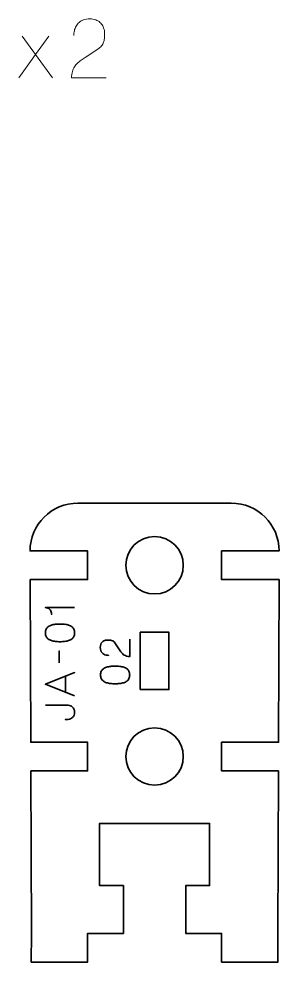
# Model space of a CAD drawing. Header units: centimetres. Extents: x -40 to 171, y -20 to 141.
# Drawn here: x 168.08 to 170.8, y 92.75 to 102.61 of the extents above; entities that cross this region are included whole.
import ezdxf

# ---------------------------------------------------------------- set-up
doc = ezdxf.new("R2010")
doc.units = ezdxf.units.CM
doc.header["$MEASUREMENT"] = 0
doc.layers.add('Layer 1', color=7, linetype='Continuous')

msp = doc.modelspace()

# ---------------------------------------------------------------- linework, layer by layer
at = {"layer": 'Layer 1', "color": 30, "lineweight": 9}
for points, knots in [([(168.99604, 101.9982), (168.99604, 101.9982), (168.63282, 101.9982), (168.63282, 101.9982), (168.63282, 101.9982), (168.63353, 102.02275), (168.63663, 102.04448), (168.64185, 102.06311), (168.64185, 102.06311), (168.64721, 102.08174), (168.65441, 102.09811), (168.6633, 102.11222), (168.6633, 102.11222), (168.67233, 102.12633), (168.68263, 102.13889), (168.69435, 102.1499), (168.69435, 102.1499), (168.70606, 102.16104), (168.71862, 102.1712), (168.73216, 102.1808), (168.73216, 102.1808), (168.74571, 102.19025), (168.75968, 102.19971), (168.77421, 102.20902), (168.77421, 102.20902), (168.77421, 102.20902), (168.91899, 102.30554), (168.91899, 102.30554), (168.91899, 102.30554), (168.93381, 102.31598), (168.94538, 102.32741), (168.95357, 102.33969), (168.95357, 102.33969), (168.96189, 102.35197), (168.96768, 102.36495), (168.97121, 102.37864), (168.97121, 102.37864), (168.97459, 102.39218), (168.97671, 102.40615), (168.97742, 102.42026), (168.97742, 102.42026), (168.97812, 102.43452), (168.9784, 102.44877), (168.97826, 102.46302), (168.97826, 102.46302), (168.97826, 102.47473), (168.97671, 102.48729), (168.97361, 102.50084), (168.97361, 102.50084), (168.97036, 102.51425), (168.96528, 102.52765), (168.95808, 102.54092), (168.95808, 102.54092), (168.95089, 102.55418), (168.94129, 102.56632), (168.9293, 102.57732), (168.9293, 102.57732), (168.9173, 102.58819), (168.90248, 102.59694), (168.88485, 102.60357), (168.88485, 102.60357), (168.86721, 102.6102), (168.84646, 102.61359), (168.82247, 102.61373), (168.82247, 102.61373), (168.79834, 102.61359), (168.77704, 102.6102), (168.75869, 102.60371), (168.75869, 102.60371), (168.74035, 102.59722), (168.72468, 102.58819), (168.7117, 102.57676), (168.7117, 102.57676), (168.69872, 102.56533), (168.68828, 102.55206), (168.68009, 102.53725), (168.68009, 102.53725), (168.67191, 102.52243), (168.66598, 102.50663), (168.66217, 102.48997), (168.66217, 102.48997), (168.65836, 102.47332), (168.65653, 102.45639), (168.65653, 102.43932), (168.65653, 102.43932), (168.65653, 102.45639), (168.65836, 102.47332), (168.66217, 102.48997), (168.66217, 102.48997), (168.66598, 102.50663), (168.67191, 102.52243), (168.68009, 102.53725), (168.68009, 102.53725), (168.68828, 102.55206), (168.69872, 102.56533), (168.7117, 102.57676), (168.7117, 102.57676), (168.72468, 102.58819), (168.74035, 102.59722), (168.75869, 102.60371), (168.75869, 102.60371), (168.77704, 102.6102), (168.79834, 102.61359), (168.82247, 102.61373), (168.82247, 102.61373), (168.84646, 102.61359), (168.86721, 102.6102), (168.88485, 102.60357), (168.88485, 102.60357), (168.90248, 102.59694), (168.9173, 102.58819), (168.9293, 102.57732), (168.9293, 102.57732), (168.94129, 102.56632), (168.95089, 102.55418), (168.95808, 102.54092), (168.95808, 102.54092), (168.96528, 102.52765), (168.97036, 102.51425), (168.97361, 102.50084), (168.97361, 102.50084), (168.97671, 102.48729), (168.97826, 102.47473), (168.97826, 102.46302), (168.97826, 102.46302), (168.9784, 102.44877), (168.97812, 102.43452), (168.97742, 102.42026), (168.97742, 102.42026), (168.97671, 102.40615), (168.97459, 102.39218), (168.97121, 102.37864), (168.97121, 102.37864), (168.96768, 102.36495), (168.96189, 102.35197), (168.95357, 102.33969), (168.95357, 102.33969), (168.94538, 102.32741), (168.93381, 102.31598), (168.91899, 102.30554), (168.91899, 102.30554), (168.91899, 102.30554), (168.77421, 102.20902), (168.77421, 102.20902), (168.77421, 102.20902), (168.75968, 102.19971), (168.74571, 102.19025), (168.73216, 102.1808), (168.73216, 102.1808), (168.71862, 102.1712), (168.70606, 102.16104), (168.69435, 102.1499), (168.69435, 102.1499), (168.68263, 102.13889), (168.67233, 102.12633), (168.6633, 102.11222), (168.6633, 102.11222), (168.65441, 102.09811), (168.64721, 102.08174), (168.64185, 102.06311), (168.64185, 102.06311), (168.63663, 102.04448), (168.63353, 102.02275), (168.63282, 101.9982), (168.63282, 101.9982), (168.63282, 101.9982), (168.99604, 101.9982), (168.99604, 101.9982)], [0, 0, 0, 0, 0.0238095, 0.0238095, 0.0238095, 0.0238095, 0.047619, 0.047619, 0.047619, 0.047619, 0.0714286, 0.0714286, 0.0714286, 0.0714286, 0.0952381, 0.0952381, 0.0952381, 0.0952381, 0.1190476, 0.1190476, 0.1190476, 0.1190476, 0.1428571, 0.1428571, 0.1428571, 0.1428571, 0.1666667, 0.1666667, 0.1666667, 0.1666667, 0.1904762, 0.1904762, 0.1904762, 0.1904762, 0.2142857, 0.2142857, 0.2142857, 0.2142857, 0.2380952, 0.2380952, 0.2380952, 0.2380952, 0.2619048, 0.2619048, 0.2619048, 0.2619048, 0.2857143, 0.2857143, 0.2857143, 0.2857143, 0.3095238, 0.3095238, 0.3095238, 0.3095238, 0.3333333, 0.3333333, 0.3333333, 0.3333333, 0.3571429, 0.3571429, 0.3571429, 0.3571429, 0.3809524, 0.3809524, 0.3809524, 0.3809524, 0.4047619, 0.4047619, 0.4047619, 0.4047619, 0.4285714, 0.4285714, 0.4285714, 0.4285714, 0.452381, 0.452381, 0.452381, 0.452381, 0.4761905, 0.4761905, 0.4761905, 0.4761905, 0.5, 0.5, 0.5, 0.5, 0.5238095, 0.5238095, 0.5238095, 0.5238095, 0.547619, 0.547619, 0.547619, 0.547619, 0.5714286, 0.5714286, 0.5714286, 0.5714286, 0.5952381, 0.5952381, 0.5952381, 0.5952381, 0.6190476, 0.6190476, 0.6190476, 0.6190476, 0.6428571, 0.6428571, 0.6428571, 0.6428571, 0.6666667, 0.6666667, 0.6666667, 0.6666667, 0.6904762, 0.6904762, 0.6904762, 0.6904762, 0.7142857, 0.7142857, 0.7142857, 0.7142857, 0.7380952, 0.7380952, 0.7380952, 0.7380952, 0.7619048, 0.7619048, 0.7619048, 0.7619048, 0.7857143, 0.7857143, 0.7857143, 0.7857143, 0.8095238, 0.8095238, 0.8095238, 0.8095238, 0.8333333, 0.8333333, 0.8333333, 0.8333333, 0.8571429, 0.8571429, 0.8571429, 0.8571429, 0.8809524, 0.8809524, 0.8809524, 0.8809524, 0.9047619, 0.9047619, 0.9047619, 0.9047619, 0.9285714, 0.9285714, 0.9285714, 0.9285714, 0.952381, 0.952381, 0.952381, 0.952381, 0.9761905, 0.9761905, 0.9761905, 0.9761905, 1, 1, 1, 1]), ([(168.08333, 101.9982), (168.08333, 101.9982), (168.25774, 102.24035), (168.25774, 102.24035), (168.25774, 102.24035), (168.25774, 102.24035), (168.11889, 102.43254), (168.11889, 102.43254), (168.11889, 102.43254), (168.11889, 102.43254), (168.25774, 102.24035), (168.25774, 102.24035), (168.25774, 102.24035), (168.25774, 102.24035), (168.39744, 102.43254), (168.39744, 102.43254), (168.39744, 102.43254), (168.39744, 102.43254), (168.25774, 102.24035), (168.25774, 102.24035), (168.25774, 102.24035), (168.25774, 102.24035), (168.43301, 101.9982), (168.43301, 101.9982), (168.43301, 101.9982), (168.43301, 101.9982), (168.25774, 102.24035), (168.25774, 102.24035), (168.25774, 102.24035), (168.25774, 102.24035), (168.08333, 101.9982), (168.08333, 101.9982)], [0, 0, 0, 0, 0.125, 0.125, 0.125, 0.125, 0.25, 0.25, 0.25, 0.25, 0.375, 0.375, 0.375, 0.375, 0.5, 0.5, 0.5, 0.5, 0.625, 0.625, 0.625, 0.625, 0.75, 0.75, 0.75, 0.75, 0.875, 0.875, 0.875, 0.875, 1, 1, 1, 1])]:
    msp.add_open_spline(points, degree=3, knots=knots, dxfattribs=at)
at = {"layer": 'Layer 1', "color": 250, "lineweight": 35}
for points, knots in [([(168.21563, 93.05), (168.21563, 93.05), (168.20899, 94.75), (168.20899, 94.75), (168.20899, 94.75), (168.20899, 94.75), (168.8, 94.75), (168.8, 94.75), (168.8, 94.75), (168.8, 94.75), (168.8, 95.05), (168.8, 95.05), (168.8, 95.05), (168.8, 95.05), (168.20781, 95.05), (168.20781, 95.05), (168.20781, 95.05), (168.20781, 95.05), (168.20117, 96.75), (168.20117, 96.75), (168.20117, 96.75), (168.20117, 96.75), (168.8, 96.75), (168.8, 96.75), (168.8, 96.75), (168.8, 96.75), (168.8, 97.05), (168.8, 97.05), (168.8, 97.05), (168.8, 97.05), (168.2, 97.05), (168.2, 97.05), (168.2, 97.05), (168.2, 97.32609), (168.42391, 97.55), (168.7, 97.55), (168.7, 97.55), (168.7, 97.55), (170.3, 97.55), (170.3, 97.55), (170.3, 97.55), (170.57609, 97.55), (170.8, 97.32609), (170.8, 97.05), (170.8, 97.05), (170.8, 97.05), (170.2, 97.05), (170.2, 97.05), (170.2, 97.05), (170.2, 97.05), (170.2, 96.75), (170.2, 96.75), (170.2, 96.75), (170.2, 96.75), (170.79906, 96.75), (170.79906, 96.75), (170.79906, 96.75), (170.79906, 96.75), (170.79375, 95.05), (170.79375, 95.05), (170.79375, 95.05), (170.79375, 95.05), (170.2, 95.05), (170.2, 95.05), (170.2, 95.05), (170.2, 95.05), (170.2, 94.75), (170.2, 94.75), (170.2, 94.75), (170.2, 94.75), (170.79281, 94.75), (170.79281, 94.75), (170.79281, 94.75), (170.79281, 94.75), (170.7875, 93.05), (170.7875, 93.05), (170.7875, 93.05), (170.7875, 93.05), (170.7875, 92.75), (170.7875, 92.75), (170.7875, 92.75), (170.7875, 92.75), (170.2, 92.75), (170.2, 92.75), (170.2, 92.75), (170.2, 92.75), (170.2, 93.05), (170.2, 93.05), (170.2, 93.05), (170.2, 93.05), (169.825, 93.05), (169.825, 93.05), (169.825, 93.05), (169.825, 93.05), (169.825, 93.55), (169.825, 93.55), (169.825, 93.55), (169.825, 93.55), (170.075, 93.55001), (170.075, 93.55001), (170.075, 93.55001), (170.075, 93.55001), (170.075, 94.2), (170.075, 94.2), (170.075, 94.2), (170.075, 94.2), (169.825, 94.2), (169.825, 94.2), (169.825, 94.2), (169.825, 94.2), (169.825, 94.2), (169.825, 94.2), (169.825, 94.2), (169.825, 94.2), (169.825, 94.2), (169.825, 94.2), (169.825, 94.2), (169.825, 94.2), (169.175, 94.2), (169.175, 94.2), (169.175, 94.2), (169.175, 94.2), (169.175, 94.2), (169.175, 94.2), (169.175, 94.2), (169.175, 94.2), (169.175, 94.2), (169.175, 94.2), (169.175, 94.2), (169.175, 94.2), (168.925, 94.2), (168.925, 94.2), (168.925, 94.2), (168.925, 94.2), (168.925, 93.55001), (168.925, 93.55001), (168.925, 93.55001), (168.925, 93.55001), (169.175, 93.55), (169.175, 93.55), (169.175, 93.55), (169.175, 93.55), (169.175, 93.04999), (169.175, 93.04999), (169.175, 93.04999), (169.175, 93.04999), (168.8, 93.05), (168.8, 93.05), (168.8, 93.05), (168.8, 93.05), (168.8, 92.75), (168.8, 92.75), (168.8, 92.75), (168.8, 92.75), (168.2125, 92.75), (168.2125, 92.75), (168.2125, 92.75), (168.2125, 92.75), (168.21563, 93.05), (168.21563, 93.05)], [0, 0, 0, 0, 0.025, 0.025, 0.025, 0.025, 0.05, 0.05, 0.05, 0.05, 0.075, 0.075, 0.075, 0.075, 0.1, 0.1, 0.1, 0.1, 0.125, 0.125, 0.125, 0.125, 0.15, 0.15, 0.15, 0.15, 0.175, 0.175, 0.175, 0.175, 0.2, 0.2, 0.2, 0.2, 0.225, 0.225, 0.225, 0.225, 0.25, 0.25, 0.25, 0.25, 0.275, 0.275, 0.275, 0.275, 0.3, 0.3, 0.3, 0.3, 0.325, 0.325, 0.325, 0.325, 0.35, 0.35, 0.35, 0.35, 0.375, 0.375, 0.375, 0.375, 0.4, 0.4, 0.4, 0.4, 0.425, 0.425, 0.425, 0.425, 0.45, 0.45, 0.45, 0.45, 0.475, 0.475, 0.475, 0.475, 0.5, 0.5, 0.5, 0.5, 0.525, 0.525, 0.525, 0.525, 0.55, 0.55, 0.55, 0.55, 0.575, 0.575, 0.575, 0.575, 0.6, 0.6, 0.6, 0.6, 0.625, 0.625, 0.625, 0.625, 0.65, 0.65, 0.65, 0.65, 0.675, 0.675, 0.675, 0.675, 0.7, 0.7, 0.7, 0.7, 0.725, 0.725, 0.725, 0.725, 0.75, 0.75, 0.75, 0.75, 0.775, 0.775, 0.775, 0.775, 0.8, 0.8, 0.8, 0.8, 0.825, 0.825, 0.825, 0.825, 0.85, 0.85, 0.85, 0.85, 0.875, 0.875, 0.875, 0.875, 0.9, 0.9, 0.9, 0.9, 0.925, 0.925, 0.925, 0.925, 0.95, 0.95, 0.95, 0.95, 0.975, 0.975, 0.975, 0.975, 1, 1, 1, 1]), ([(169.5, 97.2), (169.66566, 97.2), (169.8, 97.06566), (169.8, 96.9), (169.8, 96.9), (169.8, 96.73434), (169.66566, 96.6), (169.5, 96.6), (169.5, 96.6), (169.33434, 96.6), (169.2, 96.73434), (169.2, 96.9), (169.2, 96.9), (169.2, 97.06566), (169.33434, 97.2), (169.5, 97.2)], [0, 0, 0, 0, 0.25, 0.25, 0.25, 0.25, 0.5, 0.5, 0.5, 0.5, 0.75, 0.75, 0.75, 0.75, 1, 1, 1, 1]), ([(169.35, 95.6), (169.35, 95.6), (169.35, 96.2), (169.35, 96.2), (169.35, 96.2), (169.35, 96.2), (169.65, 96.2), (169.65, 96.2), (169.65, 96.2), (169.65, 96.2), (169.65, 95.6), (169.65, 95.6), (169.65, 95.6), (169.65, 95.6), (169.35, 95.6), (169.35, 95.6)], [0, 0, 0, 0, 0.25, 0.25, 0.25, 0.25, 0.5, 0.5, 0.5, 0.5, 0.75, 0.75, 0.75, 0.75, 1, 1, 1, 1]), ([(169.5, 95.2), (169.66566, 95.2), (169.8, 95.06566), (169.8, 94.9), (169.8, 94.9), (169.8, 94.73434), (169.66566, 94.6), (169.5, 94.6), (169.5, 94.6), (169.33434, 94.6), (169.2, 94.73434), (169.2, 94.9), (169.2, 94.9), (169.2, 95.06566), (169.33434, 95.2), (169.5, 95.2)], [0, 0, 0, 0, 0.25, 0.25, 0.25, 0.25, 0.5, 0.5, 0.5, 0.5, 0.75, 0.75, 0.75, 0.75, 1, 1, 1, 1])]:
    msp.add_open_spline(points, degree=3, knots=knots, dxfattribs=at)
at = {"layer": 'Layer 1', "color": 30, "lineweight": 35}
for points, knots in [([(168.66495, 96.45769), (168.66495, 96.45769), (168.35973, 96.45769), (168.35973, 96.45769), (168.35973, 96.45769), (168.3701, 96.45762), (168.37899, 96.45578), (168.3864, 96.45225), (168.3864, 96.45225), (168.39388, 96.4488), (168.40002, 96.44421), (168.40495, 96.43857), (168.40495, 96.43857), (168.40989, 96.43292), (168.41384, 96.42685), (168.41681, 96.42036), (168.41681, 96.42036), (168.4197, 96.41387), (168.42189, 96.40759), (168.42323, 96.40152), (168.42323, 96.40152), (168.42464, 96.39539), (168.42549, 96.39016), (168.42577, 96.38572), (168.42577, 96.38572), (168.42549, 96.39016), (168.42464, 96.39539), (168.42323, 96.40152), (168.42323, 96.40152), (168.42189, 96.40759), (168.4197, 96.41387), (168.41681, 96.42036), (168.41681, 96.42036), (168.41384, 96.42685), (168.40989, 96.43292), (168.40495, 96.43857), (168.40495, 96.43857), (168.40002, 96.44421), (168.39388, 96.4488), (168.3864, 96.45225), (168.3864, 96.45225), (168.37899, 96.45578), (168.3701, 96.45762), (168.35973, 96.45769), (168.35973, 96.45769), (168.35973, 96.45769), (168.66495, 96.45769), (168.66495, 96.45769)], [0, 0, 0, 0, 0.0833333, 0.0833333, 0.0833333, 0.0833333, 0.1666667, 0.1666667, 0.1666667, 0.1666667, 0.25, 0.25, 0.25, 0.25, 0.3333333, 0.3333333, 0.3333333, 0.3333333, 0.4166667, 0.4166667, 0.4166667, 0.4166667, 0.5, 0.5, 0.5, 0.5, 0.5833333, 0.5833333, 0.5833333, 0.5833333, 0.6666667, 0.6666667, 0.6666667, 0.6666667, 0.75, 0.75, 0.75, 0.75, 0.8333333, 0.8333333, 0.8333333, 0.8333333, 0.9166667, 0.9166667, 0.9166667, 0.9166667, 1, 1, 1, 1]), ([(168.66495, 96.19311), (168.66488, 96.20792), (168.66227, 96.22069), (168.65719, 96.23135), (168.65719, 96.23135), (168.65211, 96.24193), (168.64484, 96.25075), (168.6356, 96.2578), (168.6356, 96.2578), (168.62629, 96.26479), (168.61528, 96.27029), (168.60258, 96.27438), (168.60258, 96.27438), (168.58988, 96.27841), (168.57598, 96.2813), (168.56074, 96.28292), (168.56074, 96.28292), (168.5455, 96.28462), (168.52948, 96.28546), (168.51255, 96.28539), (168.51255, 96.28539), (168.49569, 96.28546), (168.47967, 96.28462), (168.4645, 96.28292), (168.4645, 96.28292), (168.44933, 96.2813), (168.43536, 96.27841), (168.42266, 96.27438), (168.42266, 96.27438), (168.41003, 96.27029), (168.39903, 96.26479), (168.38964, 96.2578), (168.38964, 96.2578), (168.38033, 96.25075), (168.37306, 96.24193), (168.36798, 96.23135), (168.36798, 96.23135), (168.36283, 96.22069), (168.36022, 96.20792), (168.36015, 96.19311), (168.36015, 96.19311), (168.36022, 96.17829), (168.36283, 96.16552), (168.36798, 96.15486), (168.36798, 96.15486), (168.37306, 96.14428), (168.38033, 96.13546), (168.38964, 96.12841), (168.38964, 96.12841), (168.39903, 96.12142), (168.41003, 96.11592), (168.42266, 96.11183), (168.42266, 96.11183), (168.43536, 96.1078), (168.44933, 96.10491), (168.4645, 96.10329), (168.4645, 96.10329), (168.47967, 96.1016), (168.49569, 96.10075), (168.51255, 96.10082), (168.51255, 96.10082), (168.52948, 96.10075), (168.5455, 96.1016), (168.56074, 96.10329), (168.56074, 96.10329), (168.57598, 96.10491), (168.58988, 96.1078), (168.60258, 96.11183), (168.60258, 96.11183), (168.61528, 96.11592), (168.62629, 96.12142), (168.6356, 96.12841), (168.6356, 96.12841), (168.64484, 96.13546), (168.65211, 96.14428), (168.65719, 96.15486), (168.65719, 96.15486), (168.66227, 96.16552), (168.66488, 96.17829), (168.66495, 96.19311)], [0, 0, 0, 0, 0.05, 0.05, 0.05, 0.05, 0.1, 0.1, 0.1, 0.1, 0.15, 0.15, 0.15, 0.15, 0.2, 0.2, 0.2, 0.2, 0.25, 0.25, 0.25, 0.25, 0.3, 0.3, 0.3, 0.3, 0.35, 0.35, 0.35, 0.35, 0.4, 0.4, 0.4, 0.4, 0.45, 0.45, 0.45, 0.45, 0.5, 0.5, 0.5, 0.5, 0.55, 0.55, 0.55, 0.55, 0.6, 0.6, 0.6, 0.6, 0.65, 0.65, 0.65, 0.65, 0.7, 0.7, 0.7, 0.7, 0.75, 0.75, 0.75, 0.75, 0.8, 0.8, 0.8, 0.8, 0.85, 0.85, 0.85, 0.85, 0.9, 0.9, 0.9, 0.9, 0.95, 0.95, 0.95, 0.95, 1, 1, 1, 1]), ([(168.66495, 96.19311), (168.66488, 96.20792), (168.66227, 96.22069), (168.65719, 96.23135), (168.65719, 96.23135), (168.65211, 96.24193), (168.64484, 96.25075), (168.6356, 96.2578), (168.6356, 96.2578), (168.62629, 96.26479), (168.61528, 96.27029), (168.60258, 96.27438), (168.60258, 96.27438), (168.58988, 96.27841), (168.57598, 96.2813), (168.56074, 96.28292), (168.56074, 96.28292), (168.5455, 96.28462), (168.52948, 96.28546), (168.51255, 96.28539), (168.51255, 96.28539), (168.49569, 96.28546), (168.47967, 96.28462), (168.4645, 96.28292), (168.4645, 96.28292), (168.44933, 96.2813), (168.43536, 96.27841), (168.42266, 96.27438), (168.42266, 96.27438), (168.41003, 96.27029), (168.39903, 96.26479), (168.38964, 96.2578), (168.38964, 96.2578), (168.38033, 96.25075), (168.37306, 96.24193), (168.36798, 96.23135), (168.36798, 96.23135), (168.36283, 96.22069), (168.36022, 96.20792), (168.36015, 96.19311), (168.36015, 96.19311), (168.36022, 96.17829), (168.36283, 96.16552), (168.36798, 96.15486), (168.36798, 96.15486), (168.37306, 96.14428), (168.38033, 96.13546), (168.38964, 96.12841), (168.38964, 96.12841), (168.39903, 96.12142), (168.41003, 96.11592), (168.42266, 96.11183), (168.42266, 96.11183), (168.43536, 96.1078), (168.44933, 96.10491), (168.4645, 96.10329), (168.4645, 96.10329), (168.47967, 96.1016), (168.49569, 96.10075), (168.51255, 96.10082), (168.51255, 96.10082), (168.52948, 96.10075), (168.5455, 96.1016), (168.56074, 96.10329), (168.56074, 96.10329), (168.57598, 96.10491), (168.58988, 96.1078), (168.60258, 96.11183), (168.60258, 96.11183), (168.61528, 96.11592), (168.62629, 96.12142), (168.6356, 96.12841), (168.6356, 96.12841), (168.64484, 96.13546), (168.65211, 96.14428), (168.65719, 96.15486), (168.65719, 96.15486), (168.66227, 96.16552), (168.66488, 96.17829), (168.66495, 96.19311)], [0, 0, 0, 0, 0.05, 0.05, 0.05, 0.05, 0.1, 0.1, 0.1, 0.1, 0.15, 0.15, 0.15, 0.15, 0.2, 0.2, 0.2, 0.2, 0.25, 0.25, 0.25, 0.25, 0.3, 0.3, 0.3, 0.3, 0.35, 0.35, 0.35, 0.35, 0.4, 0.4, 0.4, 0.4, 0.45, 0.45, 0.45, 0.45, 0.5, 0.5, 0.5, 0.5, 0.55, 0.55, 0.55, 0.55, 0.6, 0.6, 0.6, 0.6, 0.65, 0.65, 0.65, 0.65, 0.7, 0.7, 0.7, 0.7, 0.75, 0.75, 0.75, 0.75, 0.8, 0.8, 0.8, 0.8, 0.85, 0.85, 0.85, 0.85, 0.9, 0.9, 0.9, 0.9, 0.95, 0.95, 0.95, 0.95, 1, 1, 1, 1]), ([(169.24026, 96.12728), (169.24026, 96.12728), (169.24026, 95.94567), (169.24026, 95.94567), (169.24026, 95.94567), (169.22798, 95.94602), (169.21712, 95.94757), (169.2078, 95.95019), (169.2078, 95.95019), (169.19849, 95.95287), (169.19031, 95.95646), (169.18325, 95.96091), (169.18325, 95.96091), (169.1762, 95.96543), (169.16992, 95.97058), (169.16441, 95.97643), (169.16441, 95.97643), (169.15884, 95.98229), (169.15376, 95.98857), (169.14896, 95.99534), (169.14896, 95.99534), (169.14423, 96.00211), (169.13951, 96.0091), (169.13485, 96.01637), (169.13485, 96.01637), (169.13485, 96.01637), (169.08659, 96.08876), (169.08659, 96.08876), (169.08659, 96.08876), (169.08137, 96.09616), (169.07573, 96.10195), (169.06952, 96.10604), (169.06952, 96.10604), (169.06338, 96.1102), (169.05689, 96.1131), (169.05011, 96.11486), (169.05011, 96.11486), (169.04327, 96.11655), (169.03636, 96.11761), (169.02923, 96.11796), (169.02923, 96.11796), (169.0221, 96.11832), (169.01498, 96.11846), (169.00785, 96.11839), (169.00785, 96.11839), (169.002, 96.11839), (168.99572, 96.11761), (168.98894, 96.11606), (168.98894, 96.11606), (168.98224, 96.11444), (168.97554, 96.1119), (168.96891, 96.1083), (168.96891, 96.1083), (168.96227, 96.1047), (168.95621, 96.0999), (168.9507, 96.09391), (168.9507, 96.09391), (168.94527, 96.08791), (168.9409, 96.0805), (168.93758, 96.07168), (168.93758, 96.07168), (168.93426, 96.06286), (168.93257, 96.05249), (168.9325, 96.0405), (168.9325, 96.0405), (168.93257, 96.02843), (168.93426, 96.01778), (168.93751, 96.0086), (168.93751, 96.0086), (168.94075, 95.99943), (168.94527, 95.9916), (168.95098, 95.98511), (168.95098, 95.98511), (168.9567, 95.97862), (168.96333, 95.9734), (168.97074, 95.96931), (168.97074, 95.96931), (168.97815, 95.96521), (168.98605, 95.96225), (168.99438, 95.96035), (168.99438, 95.96035), (169.0027, 95.95844), (169.01117, 95.95752), (169.01971, 95.95752), (169.01971, 95.95752), (169.01117, 95.95752), (169.0027, 95.95844), (168.99438, 95.96035), (168.99438, 95.96035), (168.98605, 95.96225), (168.97815, 95.96521), (168.97074, 95.96931), (168.97074, 95.96931), (168.96333, 95.9734), (168.9567, 95.97862), (168.95098, 95.98511), (168.95098, 95.98511), (168.94527, 95.9916), (168.94075, 95.99943), (168.93751, 96.0086), (168.93751, 96.0086), (168.93426, 96.01778), (168.93257, 96.02843), (168.9325, 96.0405), (168.9325, 96.0405), (168.93257, 96.05249), (168.93426, 96.06286), (168.93758, 96.07168), (168.93758, 96.07168), (168.9409, 96.0805), (168.94527, 96.08791), (168.9507, 96.09391), (168.9507, 96.09391), (168.95621, 96.0999), (168.96227, 96.1047), (168.96891, 96.1083), (168.96891, 96.1083), (168.97554, 96.1119), (168.98224, 96.11444), (168.98894, 96.11606), (168.98894, 96.11606), (168.99572, 96.11761), (169.002, 96.11839), (169.00785, 96.11839), (169.00785, 96.11839), (169.01498, 96.11846), (169.0221, 96.11832), (169.02923, 96.11796), (169.02923, 96.11796), (169.03636, 96.11761), (169.04327, 96.11655), (169.05011, 96.11486), (169.05011, 96.11486), (169.05689, 96.1131), (169.06338, 96.1102), (169.06952, 96.10604), (169.06952, 96.10604), (169.07573, 96.10195), (169.08137, 96.09616), (169.08659, 96.08876), (169.08659, 96.08876), (169.08659, 96.08876), (169.13485, 96.01637), (169.13485, 96.01637), (169.13485, 96.01637), (169.13951, 96.0091), (169.14423, 96.00211), (169.14896, 95.99534), (169.14896, 95.99534), (169.15376, 95.98857), (169.15884, 95.98229), (169.16441, 95.97643), (169.16441, 95.97643), (169.16992, 95.97058), (169.1762, 95.96543), (169.18325, 95.96091), (169.18325, 95.96091), (169.19031, 95.95646), (169.19849, 95.95287), (169.2078, 95.95019), (169.2078, 95.95019), (169.21712, 95.94757), (169.22798, 95.94602), (169.24026, 95.94567), (169.24026, 95.94567), (169.24026, 95.94567), (169.24026, 96.12728), (169.24026, 96.12728)], [0, 0, 0, 0, 0.0238095, 0.0238095, 0.0238095, 0.0238095, 0.047619, 0.047619, 0.047619, 0.047619, 0.0714286, 0.0714286, 0.0714286, 0.0714286, 0.0952381, 0.0952381, 0.0952381, 0.0952381, 0.1190476, 0.1190476, 0.1190476, 0.1190476, 0.1428571, 0.1428571, 0.1428571, 0.1428571, 0.1666667, 0.1666667, 0.1666667, 0.1666667, 0.1904762, 0.1904762, 0.1904762, 0.1904762, 0.2142857, 0.2142857, 0.2142857, 0.2142857, 0.2380952, 0.2380952, 0.2380952, 0.2380952, 0.2619048, 0.2619048, 0.2619048, 0.2619048, 0.2857143, 0.2857143, 0.2857143, 0.2857143, 0.3095238, 0.3095238, 0.3095238, 0.3095238, 0.3333333, 0.3333333, 0.3333333, 0.3333333, 0.3571429, 0.3571429, 0.3571429, 0.3571429, 0.3809524, 0.3809524, 0.3809524, 0.3809524, 0.4047619, 0.4047619, 0.4047619, 0.4047619, 0.4285714, 0.4285714, 0.4285714, 0.4285714, 0.452381, 0.452381, 0.452381, 0.452381, 0.4761905, 0.4761905, 0.4761905, 0.4761905, 0.5, 0.5, 0.5, 0.5, 0.5238095, 0.5238095, 0.5238095, 0.5238095, 0.547619, 0.547619, 0.547619, 0.547619, 0.5714286, 0.5714286, 0.5714286, 0.5714286, 0.5952381, 0.5952381, 0.5952381, 0.5952381, 0.6190476, 0.6190476, 0.6190476, 0.6190476, 0.6428571, 0.6428571, 0.6428571, 0.6428571, 0.6666667, 0.6666667, 0.6666667, 0.6666667, 0.6904762, 0.6904762, 0.6904762, 0.6904762, 0.7142857, 0.7142857, 0.7142857, 0.7142857, 0.7380952, 0.7380952, 0.7380952, 0.7380952, 0.7619048, 0.7619048, 0.7619048, 0.7619048, 0.7857143, 0.7857143, 0.7857143, 0.7857143, 0.8095238, 0.8095238, 0.8095238, 0.8095238, 0.8333333, 0.8333333, 0.8333333, 0.8333333, 0.8571429, 0.8571429, 0.8571429, 0.8571429, 0.8809524, 0.8809524, 0.8809524, 0.8809524, 0.9047619, 0.9047619, 0.9047619, 0.9047619, 0.9285714, 0.9285714, 0.9285714, 0.9285714, 0.952381, 0.952381, 0.952381, 0.952381, 0.9761905, 0.9761905, 0.9761905, 0.9761905, 1, 1, 1, 1]), ([(168.50535, 95.88069), (168.50535, 95.88069), (168.50535, 96.00388), (168.50535, 96.00388), (168.50535, 96.00388), (168.50535, 96.00388), (168.50535, 95.88069), (168.50535, 95.88069)], [0, 0, 0, 0, 0.5, 0.5, 0.5, 0.5, 1, 1, 1, 1]), ([(168.66495, 95.53483), (168.66495, 95.53483), (168.35973, 95.6559), (168.35973, 95.6559), (168.35973, 95.6559), (168.35973, 95.6559), (168.66495, 95.7774), (168.66495, 95.7774), (168.66495, 95.7774), (168.66495, 95.7774), (168.35973, 95.6559), (168.35973, 95.6559), (168.35973, 95.6559), (168.35973, 95.6559), (168.66495, 95.53483), (168.66495, 95.53483)], [0, 0, 0, 0, 0.25, 0.25, 0.25, 0.25, 0.5, 0.5, 0.5, 0.5, 0.75, 0.75, 0.75, 0.75, 1, 1, 1, 1]), ([(169.24026, 95.75306), (169.24019, 95.76787), (169.23758, 95.78064), (169.2325, 95.7913), (169.2325, 95.7913), (169.22742, 95.80188), (169.22015, 95.8107), (169.21091, 95.81775), (169.21091, 95.81775), (169.2016, 95.82474), (169.19059, 95.83024), (169.17789, 95.83433), (169.17789, 95.83433), (169.16519, 95.83836), (169.15129, 95.84125), (169.13605, 95.84287), (169.13605, 95.84287), (169.12081, 95.84457), (169.10479, 95.84541), (169.08786, 95.84534), (169.08786, 95.84534), (169.071, 95.84541), (169.05498, 95.84457), (169.03981, 95.84287), (169.03981, 95.84287), (169.02464, 95.84125), (169.01067, 95.83836), (168.99797, 95.83433), (168.99797, 95.83433), (168.98534, 95.83024), (168.97434, 95.82474), (168.96495, 95.81775), (168.96495, 95.81775), (168.95564, 95.8107), (168.94837, 95.80188), (168.94329, 95.7913), (168.94329, 95.7913), (168.93814, 95.78064), (168.93553, 95.76787), (168.93546, 95.75306), (168.93546, 95.75306), (168.93553, 95.73824), (168.93814, 95.72547), (168.94329, 95.71481), (168.94329, 95.71481), (168.94837, 95.70423), (168.95564, 95.69541), (168.96495, 95.68836), (168.96495, 95.68836), (168.97434, 95.68137), (168.98534, 95.67587), (168.99797, 95.67178), (168.99797, 95.67178), (169.01067, 95.66775), (169.02464, 95.66486), (169.03981, 95.66324), (169.03981, 95.66324), (169.05498, 95.66155), (169.071, 95.6607), (169.08786, 95.66077), (169.08786, 95.66077), (169.10479, 95.6607), (169.12081, 95.66155), (169.13605, 95.66324), (169.13605, 95.66324), (169.15129, 95.66486), (169.16519, 95.66775), (169.17789, 95.67178), (169.17789, 95.67178), (169.19059, 95.67587), (169.2016, 95.68137), (169.21091, 95.68836), (169.21091, 95.68836), (169.22015, 95.69541), (169.22742, 95.70423), (169.2325, 95.71481), (169.2325, 95.71481), (169.23758, 95.72547), (169.24019, 95.73824), (169.24026, 95.75306)], [0, 0, 0, 0, 0.05, 0.05, 0.05, 0.05, 0.1, 0.1, 0.1, 0.1, 0.15, 0.15, 0.15, 0.15, 0.2, 0.2, 0.2, 0.2, 0.25, 0.25, 0.25, 0.25, 0.3, 0.3, 0.3, 0.3, 0.35, 0.35, 0.35, 0.35, 0.4, 0.4, 0.4, 0.4, 0.45, 0.45, 0.45, 0.45, 0.5, 0.5, 0.5, 0.5, 0.55, 0.55, 0.55, 0.55, 0.6, 0.6, 0.6, 0.6, 0.65, 0.65, 0.65, 0.65, 0.7, 0.7, 0.7, 0.7, 0.75, 0.75, 0.75, 0.75, 0.8, 0.8, 0.8, 0.8, 0.85, 0.85, 0.85, 0.85, 0.9, 0.9, 0.9, 0.9, 0.95, 0.95, 0.95, 0.95, 1, 1, 1, 1]), ([(169.24026, 95.75306), (169.24019, 95.76787), (169.23758, 95.78064), (169.2325, 95.7913), (169.2325, 95.7913), (169.22742, 95.80188), (169.22015, 95.8107), (169.21091, 95.81775), (169.21091, 95.81775), (169.2016, 95.82474), (169.19059, 95.83024), (169.17789, 95.83433), (169.17789, 95.83433), (169.16519, 95.83836), (169.15129, 95.84125), (169.13605, 95.84287), (169.13605, 95.84287), (169.12081, 95.84457), (169.10479, 95.84541), (169.08786, 95.84534), (169.08786, 95.84534), (169.071, 95.84541), (169.05498, 95.84457), (169.03981, 95.84287), (169.03981, 95.84287), (169.02464, 95.84125), (169.01067, 95.83836), (168.99797, 95.83433), (168.99797, 95.83433), (168.98534, 95.83024), (168.97434, 95.82474), (168.96495, 95.81775), (168.96495, 95.81775), (168.95564, 95.8107), (168.94837, 95.80188), (168.94329, 95.7913), (168.94329, 95.7913), (168.93814, 95.78064), (168.93553, 95.76787), (168.93546, 95.75306), (168.93546, 95.75306), (168.93553, 95.73824), (168.93814, 95.72547), (168.94329, 95.71481), (168.94329, 95.71481), (168.94837, 95.70423), (168.95564, 95.69541), (168.96495, 95.68836), (168.96495, 95.68836), (168.97434, 95.68137), (168.98534, 95.67587), (168.99797, 95.67178), (168.99797, 95.67178), (169.01067, 95.66775), (169.02464, 95.66486), (169.03981, 95.66324), (169.03981, 95.66324), (169.05498, 95.66155), (169.071, 95.6607), (169.08786, 95.66077), (169.08786, 95.66077), (169.10479, 95.6607), (169.12081, 95.66155), (169.13605, 95.66324), (169.13605, 95.66324), (169.15129, 95.66486), (169.16519, 95.66775), (169.17789, 95.67178), (169.17789, 95.67178), (169.19059, 95.67587), (169.2016, 95.68137), (169.21091, 95.68836), (169.21091, 95.68836), (169.22015, 95.69541), (169.22742, 95.70423), (169.2325, 95.71481), (169.2325, 95.71481), (169.23758, 95.72547), (169.24019, 95.73824), (169.24026, 95.75306)], [0, 0, 0, 0, 0.05, 0.05, 0.05, 0.05, 0.1, 0.1, 0.1, 0.1, 0.15, 0.15, 0.15, 0.15, 0.2, 0.2, 0.2, 0.2, 0.25, 0.25, 0.25, 0.25, 0.3, 0.3, 0.3, 0.3, 0.35, 0.35, 0.35, 0.35, 0.4, 0.4, 0.4, 0.4, 0.45, 0.45, 0.45, 0.45, 0.5, 0.5, 0.5, 0.5, 0.55, 0.55, 0.55, 0.55, 0.6, 0.6, 0.6, 0.6, 0.65, 0.65, 0.65, 0.65, 0.7, 0.7, 0.7, 0.7, 0.75, 0.75, 0.75, 0.75, 0.8, 0.8, 0.8, 0.8, 0.85, 0.85, 0.85, 0.85, 0.9, 0.9, 0.9, 0.9, 0.95, 0.95, 0.95, 0.95, 1, 1, 1, 1]), ([(168.56885, 95.57293), (168.56885, 95.57293), (168.56885, 95.73887), (168.56885, 95.73887), (168.56885, 95.73887), (168.56885, 95.73887), (168.56885, 95.57293), (168.56885, 95.57293)], [0, 0, 0, 0, 0.5, 0.5, 0.5, 0.5, 1, 1, 1, 1]), ([(168.36142, 95.43662), (168.36142, 95.43662), (168.59849, 95.4362), (168.59849, 95.4362), (168.59849, 95.4362), (168.60625, 95.4362), (168.61394, 95.43457), (168.6217, 95.43147), (168.6217, 95.43147), (168.62939, 95.42829), (168.63652, 95.42364), (168.64294, 95.4175), (168.64294, 95.4175), (168.64943, 95.41129), (168.65458, 95.40374), (168.65853, 95.39478), (168.65853, 95.39478), (168.66241, 95.38575), (168.66446, 95.37545), (168.66453, 95.36381), (168.66453, 95.36381), (168.66453, 95.35216), (168.66262, 95.34165), (168.65888, 95.33234), (168.65888, 95.33234), (168.65507, 95.32302), (168.64999, 95.31505), (168.64357, 95.30849), (168.64357, 95.30849), (168.63715, 95.30186), (168.6301, 95.29685), (168.62226, 95.29332), (168.62226, 95.29332), (168.61443, 95.28979), (168.60653, 95.28803), (168.59849, 95.28803), (168.59849, 95.28803), (168.59849, 95.28803), (168.56716, 95.28803), (168.56716, 95.28803), (168.56716, 95.28803), (168.56716, 95.28803), (168.59849, 95.28803), (168.59849, 95.28803), (168.59849, 95.28803), (168.60653, 95.28803), (168.61443, 95.28979), (168.62226, 95.29332), (168.62226, 95.29332), (168.6301, 95.29685), (168.63715, 95.30186), (168.64357, 95.30849), (168.64357, 95.30849), (168.64999, 95.31505), (168.65507, 95.32302), (168.65888, 95.33234), (168.65888, 95.33234), (168.66262, 95.34165), (168.66453, 95.35216), (168.66453, 95.36381), (168.66453, 95.36381), (168.66446, 95.37545), (168.66241, 95.38575), (168.65853, 95.39478), (168.65853, 95.39478), (168.65458, 95.40374), (168.64943, 95.41129), (168.64294, 95.4175), (168.64294, 95.4175), (168.63652, 95.42364), (168.62939, 95.42829), (168.6217, 95.43147), (168.6217, 95.43147), (168.61394, 95.43457), (168.60625, 95.4362), (168.59849, 95.4362), (168.59849, 95.4362), (168.59849, 95.4362), (168.36142, 95.43662), (168.36142, 95.43662)], [0, 0, 0, 0, 0.05, 0.05, 0.05, 0.05, 0.1, 0.1, 0.1, 0.1, 0.15, 0.15, 0.15, 0.15, 0.2, 0.2, 0.2, 0.2, 0.25, 0.25, 0.25, 0.25, 0.3, 0.3, 0.3, 0.3, 0.35, 0.35, 0.35, 0.35, 0.4, 0.4, 0.4, 0.4, 0.45, 0.45, 0.45, 0.45, 0.5, 0.5, 0.5, 0.5, 0.55, 0.55, 0.55, 0.55, 0.6, 0.6, 0.6, 0.6, 0.65, 0.65, 0.65, 0.65, 0.7, 0.7, 0.7, 0.7, 0.75, 0.75, 0.75, 0.75, 0.8, 0.8, 0.8, 0.8, 0.85, 0.85, 0.85, 0.85, 0.9, 0.9, 0.9, 0.9, 0.95, 0.95, 0.95, 0.95, 1, 1, 1, 1])]:
    msp.add_open_spline(points, degree=3, knots=knots, dxfattribs=at)

doc.saveas('drawing.dxf')
